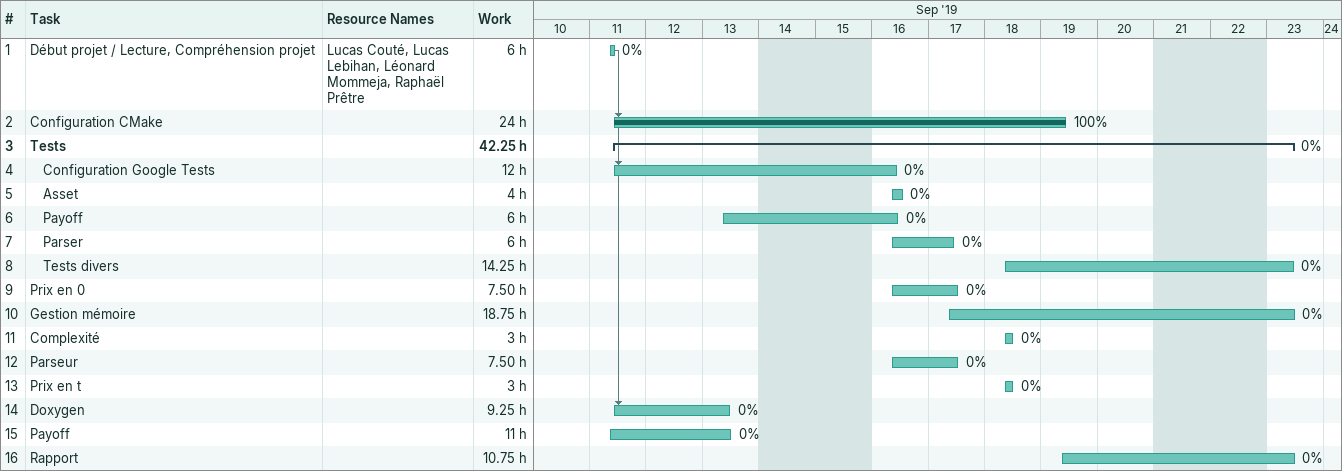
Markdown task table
| ID | Level | Task | Start | Finish | Predecessors | Resources | % complete | Work (h) |
|---|---|---|---|---|---|---|---|---|
| 1 | 1 | Début projet / Lecture, Compréhension projet | 2019-09-11 | 2019-09-11 |  | Lucas Couté, Lucas Lebihan, Léonard Mommeja, Raphaël Prêtre | 0 | 6 |
| 2 | 1 | Configuration CMake | 2019-09-11 | 2019-09-19 | 1 |  | 100 | 24 |
| 3 | 1 | **Tests** | 2019-09-11 | 2019-09-23 |  |  | 0 | 42.25 |
| 4 | 2 | Configuration Google Tests | 2019-09-11 | 2019-09-16 | 1 |  | 0 | 12 |
| 5 | 2 | Asset | 2019-09-16 | 2019-09-16 |  |  | 0 | 4 |
| 6 | 2 | Payoff | 2019-09-13 | 2019-09-16 |  |  | 0 | 6 |
| 7 | 2 | Parser | 2019-09-16 | 2019-09-17 |  |  | 0 | 6 |
| 8 | 2 | Tests divers | 2019-09-18 | 2019-09-23 |  |  | 0 | 14.25 |
| 9 | 1 | Prix en 0 | 2019-09-16 | 2019-09-17 |  |  | 0 | 7.50 |
| 10 | 1 | Gestion mémoire | 2019-09-17 | 2019-09-23 |  |  | 0 | 18.75 |
| 11 | 1 | Complexité | 2019-09-18 | 2019-09-18 |  |  | 0 | 3 |
| 12 | 1 | Parseur | 2019-09-16 | 2019-09-17 |  |  | 0 | 7.50 |
| 13 | 1 | Prix en t | 2019-09-18 | 2019-09-18 |  |  | 0 | 3 |
| 14 | 1 | Doxygen | 2019-09-11 | 2019-09-13 | 1 |  | 0 | 9.25 |
| 15 | 1 | Payoff | 2019-09-11 | 2019-09-13 |  |  | 0 | 11 |
| 16 | 1 | Rapport | 2019-09-19 | 2019-09-23 |  |  | 0 | 10.75 |
